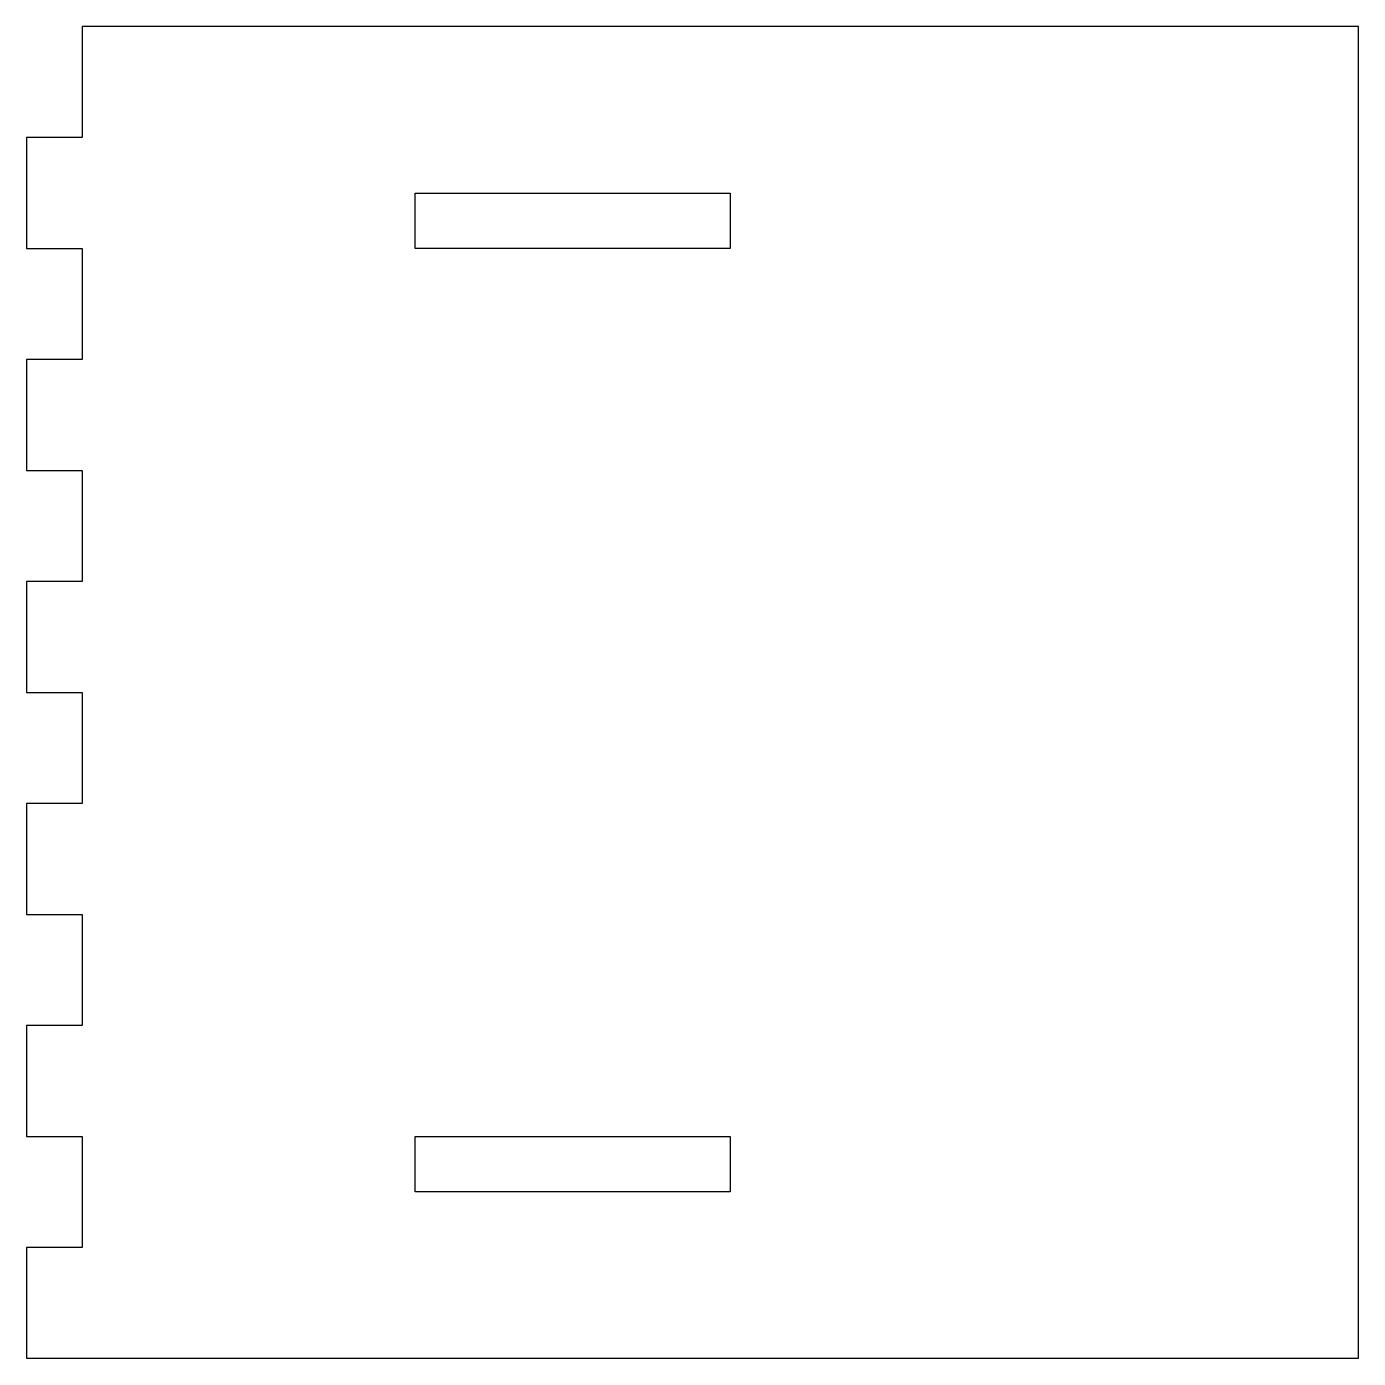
# Model space of a CAD drawing. Header units: millimetres. Extents: x 3407 to 3519, y 1312 to 1425.
import ezdxf

# ---------------------------------------------------------------- set-up
doc = ezdxf.new("R2010")
doc.units = ezdxf.units.MM

msp = doc.modelspace()

# ---------------------------------------------------------------- linework, layer by layer
for points in [[(3519.34, 1424.73), (3411.53, 1424.73), (3411.53, 1415.35), (3406.84, 1415.35), (3406.84, 1405.98), (3411.53, 1405.98), (3411.53, 1396.6), (3406.84, 1396.6), (3406.84, 1396.59), (3406.84, 1387.23), (3411.53, 1387.23), (3411.53, 1377.85), (3406.84, 1377.85), (3406.84, 1377.84), (3406.84, 1368.48), (3411.53, 1368.48), (3411.53, 1359.1), (3406.84, 1359.1), (3406.84, 1349.73), (3411.53, 1349.73), (3411.53, 1340.35), (3406.84, 1340.35), (3406.84, 1330.98), (3411.53, 1330.98), (3411.53, 1321.6), (3406.84, 1321.6), (3406.84, 1312.23), (3519.34, 1312.23)], [(3439.65, 1405.98), (3439.65, 1410.66), (3466.27, 1410.66), (3466.27, 1405.98)], [(3466.27, 1326.29), (3439.65, 1326.29), (3439.65, 1330.98), (3466.27, 1330.98)]]:
    msp.add_lwpolyline(points, close=True)

doc.saveas('drawing.dxf')
